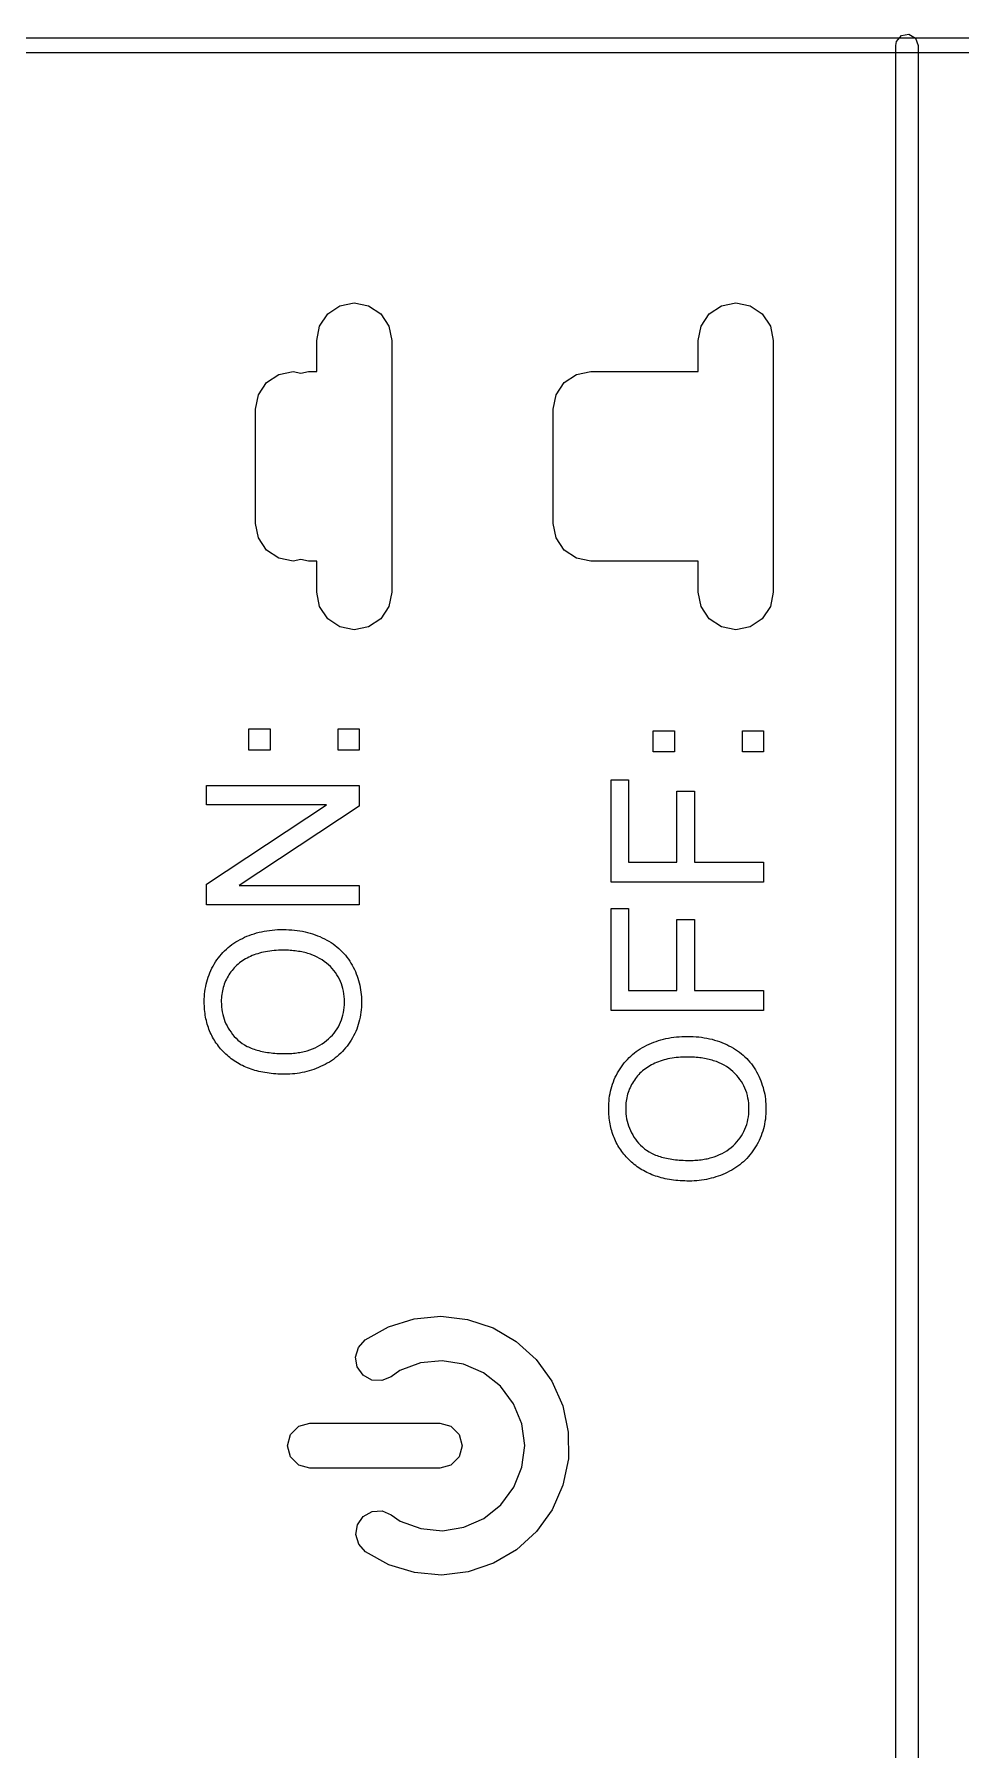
# Model space of a CAD drawing. Extents: x 107 to 207, y -142 to -86.
# Drawn here: x 170.24 to 176.41, y -97.46 to -86.04 of the extents above; entities that cross this region are included whole.
import ezdxf

# ---------------------------------------------------------------- set-up
doc = ezdxf.new("R2010")
doc.units = 0
doc.layers.add('BLACK', color=7, linetype='CONTINUOUS')

msp = doc.modelspace()

# ---------------------------------------------------------------- linework, layer by layer
at = {"layer": 'BLACK', "linetype": 'CONTINUOUS'}
for p, q in [((110.45, -86.06), (203.25, -86.06)), ((175.975, -86.11), (175.979523, -86.084348)), ((175.979523, -86.084348), (176.0125, -86.045048)), ((176.0125, -86.045048), (176.063024, -86.036139)), ((176.063024, -86.036139), (176.107453, -86.061791)), ((176.107453, -86.061791), (176.125, -86.11)), ((203.25, -86.16), (110.45, -86.16)), ((175.975, -142.11), (175.975, -86.11)), ((176.125, -86.11), (176.125, -142.11)), ((172.13903, -87.977929), (172.193223, -87.896823)), ((172.193223, -87.896823), (172.274329, -87.84263)), ((172.274329, -87.84263), (172.37, -87.8236)), ((172.37, -87.8236), (172.465671, -87.84263)), ((172.465671, -87.84263), (172.546777, -87.896823)), ((172.546777, -87.896823), (172.60097, -87.977929)), ((174.67903, -87.977929), (174.733223, -87.896823)), ((174.733223, -87.896823), (174.814329, -87.84263)), ((174.814329, -87.84263), (174.91, -87.8236)), ((174.91, -87.8236), (175.005671, -87.84263)), ((175.005671, -87.84263), (175.086777, -87.896823)), ((175.086777, -87.896823), (175.14097, -87.977929)), ((172.12, -88.0736), (172.13903, -87.977929)), ((172.60097, -87.977929), (172.62, -88.0736)), ((174.66, -88.0736), (174.67903, -87.977929)), ((175.14097, -87.977929), (175.16, -88.0736)), ((172.12, -88.2808), (172.12, -88.0736)), ((172.62, -88.0736), (172.62, -89.75)), ((174.66, -88.2808), (174.66, -88.0736)), ((175.16, -88.0736), (175.16, -89.75)), ((171.73263, -88.435129), (171.786823, -88.354023)), ((171.786823, -88.354023), (171.867929, -88.29983)), ((171.867929, -88.29983), (171.9636, -88.2808)), ((171.9636, -88.2808), (172.0144, -88.290904)), ((172.0144, -88.290904), (172.0652, -88.2808)), ((172.0652, -88.2808), (172.12, -88.2808)), ((173.71383, -88.435129), (173.768023, -88.354023)), ((173.768023, -88.354023), (173.849129, -88.29983)), ((173.849129, -88.29983), (173.9448, -88.2808)), ((173.9448, -88.2808), (174.66, -88.2808)), ((171.7136, -88.5308), (171.73263, -88.435129)), ((173.6948, -88.5308), (173.71383, -88.435129)), ((171.7136, -89.2928), (171.7136, -88.5308)), ((173.6948, -89.2928), (173.6948, -88.5308)), ((171.73263, -89.388471), (171.7136, -89.2928)), ((173.71383, -89.388471), (173.6948, -89.2928)), ((171.786823, -89.469577), (171.73263, -89.388471)), ((173.768023, -89.469577), (173.71383, -89.388471)), ((171.867929, -89.52377), (171.786823, -89.469577)), ((171.9636, -89.5428), (171.867929, -89.52377)), ((173.849129, -89.52377), (173.768023, -89.469577)), ((173.9448, -89.5428), (173.849129, -89.52377)), ((172.0144, -89.532695), (171.9636, -89.5428)), ((172.0652, -89.5428), (172.0144, -89.532695)), ((172.12, -89.5428), (172.0652, -89.5428)), ((172.12, -89.75), (172.12, -89.5428)), ((174.66, -89.5428), (173.9448, -89.5428)), ((174.66, -89.75), (174.66, -89.5428)), ((172.13903, -89.845671), (172.12, -89.75)), ((172.62, -89.75), (172.60097, -89.845671)), ((174.67903, -89.845671), (174.66, -89.75)), ((175.16, -89.75), (175.14097, -89.845671)), ((172.193223, -89.926777), (172.13903, -89.845671)), ((172.60097, -89.845671), (172.546777, -89.926777)), ((174.733223, -89.926777), (174.67903, -89.845671)), ((175.14097, -89.845671), (175.086777, -89.926777)), ((172.274329, -89.98097), (172.193223, -89.926777)), ((172.37, -90), (172.274329, -89.98097)), ((172.465671, -89.98097), (172.37, -90)), ((172.546777, -89.926777), (172.465671, -89.98097)), ((174.814329, -89.98097), (174.733223, -89.926777)), ((174.91, -90), (174.814329, -89.98097)), ((175.005671, -89.98097), (174.91, -90)), ((175.086777, -89.926777), (175.005671, -89.98097)), ((171.668517, -90.801059), (171.668517, -90.660131)), ((171.668517, -90.660131), (171.809201, -90.660131)), ((171.809201, -90.660131), (171.809201, -90.801059)), ((172.262516, -90.801059), (172.262516, -90.660131)), ((172.262516, -90.660131), (172.4032, -90.660131)), ((172.4032, -90.660131), (172.4032, -90.801059)), ((174.360917, -90.812747), (174.360917, -90.671819)), ((174.360917, -90.671819), (174.501601, -90.671819)), ((174.501601, -90.671819), (174.501601, -90.812747)), ((174.954916, -90.812747), (174.954916, -90.671819)), ((174.954916, -90.671819), (175.0956, -90.671819)), ((175.0956, -90.671819), (175.0956, -90.812747)), ((171.809201, -90.801059), (171.668517, -90.801059)), ((172.4032, -90.801059), (172.262516, -90.801059)), ((174.501601, -90.812747), (174.360917, -90.812747)), ((175.0956, -90.812747), (174.954916, -90.812747)), ((174.079549, -91.679077), (174.079549, -90.999837)), ((174.079549, -90.999837), (174.196786, -90.999837)), ((174.196786, -90.999837), (174.196786, -91.545964)), ((171.387149, -91.165469), (171.387149, -91.03773)), ((171.387149, -91.03773), (172.4032, -91.03773)), ((172.4032, -91.03773), (172.4032, -91.174262)), ((174.517232, -91.545964), (174.517232, -91.073354)), ((174.517232, -91.073354), (174.634469, -91.073354)), ((174.634469, -91.073354), (174.634469, -91.545964)), ((171.387149, -91.694499), (172.184846, -91.165469)), ((172.184846, -91.165469), (171.387149, -91.165469)), ((172.4032, -91.174262), (171.60477, -91.703292)), ((174.196786, -91.545964), (174.517232, -91.545964)), ((174.634469, -91.545964), (175.0956, -91.545964)), ((175.0956, -91.545964), (175.0956, -91.679077)), ((175.0956, -91.679077), (174.079549, -91.679077)), ((171.387149, -91.831031), (171.387149, -91.694499)), ((171.60477, -91.703292), (172.4032, -91.703292)), ((172.4032, -91.703292), (172.4032, -91.831031)), ((172.4032, -91.831031), (171.387149, -91.831031)), ((174.079549, -92.533927), (174.079549, -91.854687)), ((174.079549, -91.854687), (174.196786, -91.854687)), ((174.196786, -91.854687), (174.196786, -92.400814)), ((171.65571, -92.040473), (171.671299, -92.034265)), ((171.671299, -92.034265), (171.687141, -92.028516)), ((171.687141, -92.028516), (171.703234, -92.023228)), ((171.703234, -92.023228), (171.719579, -92.018399)), ((171.719579, -92.018399), (171.736176, -92.014031)), ((171.736176, -92.014031), (171.753025, -92.010122)), ((171.753025, -92.010122), (171.770126, -92.006673)), ((171.770126, -92.006673), (171.787479, -92.003684)), ((171.787479, -92.003684), (171.805083, -92.001154)), ((171.805083, -92.001154), (171.82294, -91.999085)), ((171.82294, -91.999085), (171.841048, -91.997476)), ((171.841048, -91.997476), (171.859408, -91.996326)), ((171.859408, -91.996326), (171.87802, -91.995636)), ((171.87802, -91.995636), (171.896884, -91.995406)), ((171.896884, -91.995406), (171.915992, -91.995649)), ((171.915992, -91.995649), (171.934849, -91.996376)), ((171.934849, -91.996376), (171.953453, -91.997587)), ((171.953453, -91.997587), (171.971806, -91.999284)), ((171.971806, -91.999284), (171.989906, -92.001465)), ((171.989906, -92.001465), (172.007755, -92.00413)), ((172.007755, -92.00413), (172.025352, -92.007281)), ((172.025352, -92.007281), (172.042697, -92.010916)), ((172.042697, -92.010916), (172.05979, -92.015035)), ((172.05979, -92.015035), (172.076632, -92.01964)), ((172.076632, -92.01964), (172.093221, -92.024729)), ((172.093221, -92.024729), (172.109559, -92.030302)), ((172.109559, -92.030302), (172.125644, -92.036361)), ((172.125644, -92.036361), (172.141478, -92.042904)), ((174.517232, -92.400814), (174.517232, -91.928204)), ((174.517232, -91.928204), (174.634469, -91.928204)), ((174.634469, -91.928204), (174.634469, -92.400814)), ((171.485443, -92.160151), (171.496085, -92.148436)), ((171.496085, -92.148436), (171.507142, -92.137139)), ((171.507142, -92.137139), (171.518613, -92.126259)), ((171.518613, -92.126259), (171.530498, -92.115798)), ((171.530498, -92.115798), (171.542797, -92.105754)), ((171.542797, -92.105754), (171.55551, -92.096129)), ((171.55551, -92.096129), (171.568637, -92.086921)), ((171.568637, -92.086921), (171.582178, -92.078131)), ((171.582178, -92.078131), (171.596133, -92.069759)), ((171.596133, -92.069759), (171.610503, -92.061805)), ((171.610503, -92.061805), (171.625286, -92.054269)), ((171.625286, -92.054269), (171.640372, -92.047141)), ((171.640372, -92.047141), (171.65571, -92.040473)), ((171.75312, -92.149134), (171.740196, -92.15254)), ((171.766291, -92.146053), (171.75312, -92.149134)), ((171.779709, -92.143295), (171.766291, -92.146053)), ((171.793372, -92.140862), (171.779709, -92.143295)), ((171.807281, -92.138754), (171.793372, -92.140862)), ((171.821437, -92.13697), (171.807281, -92.138754)), ((171.835839, -92.13551), (171.821437, -92.13697)), ((171.850487, -92.134375), (171.835839, -92.13551)), ((171.865381, -92.133564), (171.850487, -92.134375)), ((171.880521, -92.133077), (171.865381, -92.133564)), ((171.895907, -92.132915), (171.880521, -92.133077)), ((171.908078, -92.13301), (171.895907, -92.132915)), ((171.920074, -92.133295), (171.908078, -92.13301)), ((171.931895, -92.133769), (171.920074, -92.133295)), ((171.943542, -92.134434), (171.931895, -92.133769)), ((171.955014, -92.135288), (171.943542, -92.134434)), ((171.966312, -92.136332), (171.955014, -92.135288)), ((171.977435, -92.137567), (171.966312, -92.136332)), ((171.988384, -92.13899), (171.977435, -92.137567)), ((171.999157, -92.140604), (171.988384, -92.13899)), ((172.009757, -92.142408), (171.999157, -92.140604)), ((172.020181, -92.144401), (172.009757, -92.142408)), ((172.030431, -92.146585), (172.020181, -92.144401)), ((172.040507, -92.148958), (172.030431, -92.146585)), ((172.050408, -92.151521), (172.040507, -92.148958)), ((172.141478, -92.042904), (172.15706, -92.049932)), ((172.15706, -92.049932), (172.17239, -92.057444)), ((172.17239, -92.057444), (172.187334, -92.065369)), ((172.187334, -92.065369), (172.201817, -92.073697)), ((172.201817, -92.073697), (172.215841, -92.082428)), ((172.215841, -92.082428), (172.229405, -92.091562)), ((172.229405, -92.091562), (172.24251, -92.101098)), ((172.24251, -92.101098), (172.255154, -92.111036)), ((172.255154, -92.111036), (172.267338, -92.121377)), ((172.267338, -92.121377), (172.279063, -92.132121)), ((172.279063, -92.132121), (172.290328, -92.143268)), ((172.290328, -92.143268), (172.301133, -92.154817)), ((171.415697, -92.267913), (171.422755, -92.253392)), ((171.422755, -92.253392), (171.430336, -92.239085)), ((171.430336, -92.239085), (171.43844, -92.224994)), ((171.43844, -92.224994), (171.447013, -92.21119)), ((171.447013, -92.21119), (171.455999, -92.197803)), ((171.455999, -92.197803), (171.4654, -92.184835)), ((171.4654, -92.184835), (171.475214, -92.172284)), ((171.475214, -92.172284), (171.485443, -92.160151)), ((171.563905, -92.258425), (171.556412, -92.267384)), ((171.571723, -92.249768), (171.563905, -92.258425)), ((171.579868, -92.241412), (171.571723, -92.249768)), ((171.58834, -92.233358), (171.579868, -92.241412)), ((171.597137, -92.225605), (171.58834, -92.233358)), ((171.606261, -92.218154), (171.597137, -92.225605)), ((171.615711, -92.211004), (171.606261, -92.218154)), ((171.625487, -92.204156), (171.615711, -92.211004)), ((171.63559, -92.197609), (171.625487, -92.204156)), ((171.646019, -92.191363), (171.63559, -92.197609)), ((171.656774, -92.18542), (171.646019, -92.191363)), ((171.667856, -92.179777), (171.656774, -92.18542)), ((171.679264, -92.174436), (171.667856, -92.179777)), ((171.690958, -92.169408), (171.679264, -92.174436)), ((171.702898, -92.164705), (171.690958, -92.169408)), ((171.715084, -92.160325), (171.702898, -92.164705)), ((171.727517, -92.156271), (171.715084, -92.160325)), ((171.740196, -92.15254), (171.727517, -92.156271)), ((172.060134, -92.154274), (172.050408, -92.151521)), ((172.069686, -92.157217), (172.060134, -92.154274)), ((172.079063, -92.16035), (172.069686, -92.157217)), ((172.088266, -92.163672), (172.079063, -92.16035)), ((172.106147, -92.170887), (172.088266, -92.163672)), ((172.12333, -92.178861), (172.106147, -92.170887)), ((172.139814, -92.187595), (172.12333, -92.178861)), ((172.1556, -92.197088), (172.139814, -92.187595)), ((172.170688, -92.20734), (172.1556, -92.197088)), ((172.185077, -92.218352), (172.170688, -92.20734)), ((172.198768, -92.230124), (172.185077, -92.218352)), ((172.211693, -92.242483), (172.198768, -92.230124)), ((172.223784, -92.255258), (172.211693, -92.242483)), ((172.235041, -92.268449), (172.223784, -92.255258)), ((172.301133, -92.154817), (172.311478, -92.166768)), ((172.311478, -92.166768), (172.321363, -92.179123)), ((172.321363, -92.179123), (172.330788, -92.19188)), ((172.330788, -92.19188), (172.339754, -92.205039)), ((172.339754, -92.205039), (172.348259, -92.218601)), ((172.348259, -92.218601), (172.356305, -92.232566)), ((172.356305, -92.232566), (172.363876, -92.246802)), ((172.363876, -92.246802), (172.370959, -92.261177)), ((172.370959, -92.261177), (172.377554, -92.275691)), ((171.378053, -92.391851), (171.380929, -92.375605)), ((171.380929, -92.375605), (171.384327, -92.359573)), ((171.384327, -92.359573), (171.388248, -92.343758)), ((171.388248, -92.343758), (171.392692, -92.328158)), ((171.392692, -92.328158), (171.397659, -92.312773)), ((171.397659, -92.312773), (171.403149, -92.297604)), ((171.403149, -92.297604), (171.409162, -92.282651)), ((171.409162, -92.282651), (171.415697, -92.267913)), ((171.500998, -92.36986), (171.497608, -92.381005)), ((171.504787, -92.358866), (171.500998, -92.36986)), ((171.508974, -92.348023), (171.504787, -92.358866)), ((171.51356, -92.337331), (171.508974, -92.348023)), ((171.518545, -92.326789), (171.51356, -92.337331)), ((171.523929, -92.316399), (171.518545, -92.326789)), ((171.529712, -92.306158), (171.523929, -92.316399)), ((171.535893, -92.296069), (171.529712, -92.306158)), ((171.542407, -92.286206), (171.535893, -92.296069)), ((171.549246, -92.276644), (171.542407, -92.286206)), ((171.556412, -92.267384), (171.549246, -92.276644)), ((172.245464, -92.282056), (172.235041, -92.268449)), ((172.255054, -92.296079), (172.245464, -92.282056)), ((172.263809, -92.310518), (172.255054, -92.296079)), ((172.271731, -92.325373), (172.263809, -92.310518)), ((172.278819, -92.340643), (172.271731, -92.325373)), ((172.285073, -92.35633), (172.278819, -92.340643)), ((172.290493, -92.372433), (172.285073, -92.35633)), ((172.295079, -92.388952), (172.290493, -92.372433)), ((172.377554, -92.275691), (172.38366, -92.290345)), ((172.38366, -92.290345), (172.389278, -92.305138)), ((172.389278, -92.305138), (172.394407, -92.32007)), ((172.394407, -92.32007), (172.399047, -92.335141)), ((172.399047, -92.335141), (172.4032, -92.350352)), ((172.4032, -92.350352), (172.406863, -92.365702)), ((172.406863, -92.365702), (172.410038, -92.381192)), ((171.371518, -92.47632), (171.371529, -92.475588)), ((171.371657, -92.489555), (171.371518, -92.47632)), ((171.371529, -92.475588), (171.371779, -92.458995)), ((171.372075, -92.502638), (171.371657, -92.489555)), ((171.371779, -92.458995), (171.372563, -92.441886)), ((171.372563, -92.441886), (171.37387, -92.424992)), ((171.37387, -92.424992), (171.3757, -92.408314)), ((171.3757, -92.408314), (171.378053, -92.391851)), ((171.485046, -92.463237), (171.484846, -92.475588)), ((171.484846, -92.475588), (171.48523, -92.493141)), ((171.485644, -92.451037), (171.485046, -92.463237)), ((171.48523, -92.493141), (171.486381, -92.510385)), ((171.486641, -92.438988), (171.485644, -92.451037)), ((171.488037, -92.42709), (171.486641, -92.438988)), ((171.489831, -92.415343), (171.488037, -92.42709)), ((171.492025, -92.403746), (171.489831, -92.415343)), ((171.494617, -92.3923), (171.492025, -92.403746)), ((171.497608, -92.381005), (171.494617, -92.3923)), ((172.298831, -92.405887), (172.295079, -92.388952)), ((172.30175, -92.423238), (172.298831, -92.405887)), ((172.303835, -92.441004), (172.30175, -92.423238)), ((172.305085, -92.459187), (172.303835, -92.441004)), ((172.305502, -92.477786), (172.305085, -92.459187)), ((172.305089, -92.496032), (172.305502, -92.477786)), ((172.410038, -92.381192), (172.412725, -92.39682)), ((172.412725, -92.39682), (172.414923, -92.412588)), ((172.414923, -92.412588), (172.416633, -92.428496)), ((172.416633, -92.428496), (172.417854, -92.444542)), ((172.417854, -92.444542), (172.418587, -92.460728)), ((172.418831, -92.477053), (172.418562, -92.494704)), ((172.418587, -92.460728), (172.418831, -92.477053)), ((174.196786, -92.400814), (174.517232, -92.400814)), ((174.634469, -92.400814), (175.0956, -92.400814)), ((175.0956, -92.400814), (175.0956, -92.533927)), ((171.372771, -92.515567), (171.372075, -92.502638)), ((171.373746, -92.528344), (171.372771, -92.515567)), ((171.375, -92.540968), (171.373746, -92.528344)), ((171.376532, -92.55344), (171.375, -92.540968)), ((171.378343, -92.565759), (171.376532, -92.55344)), ((171.380433, -92.577925), (171.378343, -92.565759)), ((171.382801, -92.589939), (171.380433, -92.577925)), ((171.385447, -92.6018), (171.382801, -92.589939)), ((171.388372, -92.613509), (171.385447, -92.6018)), ((171.486381, -92.510385), (171.488298, -92.527319)), ((171.488298, -92.527319), (171.490983, -92.543945)), ((171.490983, -92.543945), (171.494435, -92.560262)), ((171.494435, -92.560262), (171.498654, -92.576269)), ((171.498654, -92.576269), (171.50364, -92.591967)), ((171.50364, -92.591967), (171.509393, -92.607357)), ((171.509393, -92.607357), (171.515913, -92.622437)), ((172.279063, -92.612913), (172.28526, -92.597378)), ((172.28526, -92.597378), (172.29063, -92.581455)), ((172.29063, -92.581455), (172.295175, -92.565146)), ((172.295175, -92.565146), (172.298893, -92.548448)), ((172.298893, -92.548448), (172.301784, -92.531364)), ((172.301784, -92.531364), (172.30385, -92.513892)), ((172.30385, -92.513892), (172.305089, -92.496032)), ((172.405648, -92.595684), (172.401612, -92.611692)), ((172.409145, -92.57944), (172.405648, -92.595684)), ((172.412105, -92.562963), (172.409145, -92.57944)), ((172.414526, -92.54625), (172.412105, -92.562963)), ((172.41641, -92.529303), (172.414526, -92.54625)), ((172.417755, -92.512121), (172.41641, -92.529303)), ((172.418562, -92.494704), (172.417755, -92.512121)), ((175.0956, -92.533927), (174.079549, -92.533927)), ((171.391576, -92.625064), (171.388372, -92.613509)), ((171.395059, -92.636467), (171.391576, -92.625064)), ((171.398819, -92.647718), (171.395059, -92.636467)), ((171.402859, -92.658816), (171.398819, -92.647718)), ((171.407177, -92.669761), (171.402859, -92.658816)), ((171.411774, -92.680553), (171.407177, -92.669761)), ((171.416649, -92.691193), (171.411774, -92.680553)), ((171.421803, -92.70168), (171.416649, -92.691193)), ((171.427236, -92.712015), (171.421803, -92.70168)), ((171.432947, -92.722197), (171.427236, -92.712015)), ((171.515913, -92.622437), (171.5232, -92.637208)), ((171.5232, -92.637208), (171.531254, -92.65167)), ((171.531254, -92.65167), (171.540076, -92.665822)), ((171.540076, -92.665822), (171.549664, -92.679666)), ((171.549664, -92.679666), (171.56002, -92.6932)), ((171.56002, -92.6932), (171.571142, -92.706426)), ((171.571142, -92.706426), (171.583032, -92.719342)), ((171.583032, -92.719342), (171.595788, -92.731675)), ((172.199745, -92.72325), (172.212552, -92.710814)), ((172.212552, -92.710814), (172.224532, -92.69799)), ((172.224532, -92.69799), (172.235686, -92.684779)), ((172.235686, -92.684779), (172.246014, -92.67118)), ((172.246014, -92.67118), (172.255516, -92.657195)), ((172.255516, -92.657195), (172.264191, -92.642821)), ((172.264191, -92.642821), (172.27204, -92.628061)), ((172.27204, -92.628061), (172.279063, -92.612913)), ((172.358295, -92.717179), (172.349955, -92.73131)), ((172.366097, -92.702814), (172.358295, -92.717179)), ((172.373362, -92.688213), (172.366097, -92.702814)), ((172.380088, -92.673379), (172.373362, -92.688213)), ((172.386276, -92.658309), (172.380088, -92.673379)), ((172.391926, -92.643005), (172.386276, -92.658309)), ((172.397038, -92.627466), (172.391926, -92.643005)), ((172.401612, -92.611692), (172.397038, -92.627466)), ((174.428576, -92.725231), (174.445425, -92.721322)), ((174.445425, -92.721322), (174.462526, -92.717873)), ((174.462526, -92.717873), (174.479879, -92.714884)), ((174.479879, -92.714884), (174.497483, -92.712354)), ((174.497483, -92.712354), (174.51534, -92.710285)), ((174.51534, -92.710285), (174.533448, -92.708676)), ((174.533448, -92.708676), (174.551808, -92.707526)), ((174.551808, -92.707526), (174.57042, -92.706836)), ((174.57042, -92.706836), (174.589284, -92.706606)), ((174.589284, -92.706606), (174.608392, -92.706849)), ((174.608392, -92.706849), (174.627249, -92.707576)), ((174.627249, -92.707576), (174.645853, -92.708787)), ((174.645853, -92.708787), (174.664206, -92.710484)), ((174.664206, -92.710484), (174.682306, -92.712665)), ((174.682306, -92.712665), (174.700155, -92.71533)), ((174.700155, -92.71533), (174.717752, -92.718481)), ((174.717752, -92.718481), (174.735097, -92.722116)), ((171.438936, -92.732226), (171.432947, -92.722197)), ((171.445205, -92.742102), (171.438936, -92.732226)), ((171.451751, -92.751826), (171.445205, -92.742102)), ((171.458577, -92.761398), (171.451751, -92.751826)), ((171.465681, -92.770816), (171.458577, -92.761398)), ((171.473064, -92.780082), (171.465681, -92.770816)), ((171.480725, -92.789195), (171.473064, -92.780082)), ((171.488665, -92.798156), (171.480725, -92.789195)), ((171.496883, -92.806964), (171.488665, -92.798156)), ((171.50538, -92.815619), (171.496883, -92.806964)), ((171.514156, -92.824122), (171.50538, -92.815619)), ((171.523162, -92.832402), (171.514156, -92.824122)), ((171.532383, -92.840419), (171.523162, -92.832402)), ((171.595788, -92.731675), (171.609571, -92.743213)), ((171.609571, -92.743213), (171.62438, -92.753955)), ((171.62438, -92.753955), (171.640215, -92.763901)), ((171.640215, -92.763901), (171.657078, -92.773052)), ((171.657078, -92.773052), (171.665894, -92.777328)), ((171.665894, -92.777328), (171.674967, -92.781406)), ((171.674967, -92.781406), (171.684296, -92.785285)), ((171.684296, -92.785285), (171.693882, -92.788966)), ((171.693882, -92.788966), (171.703725, -92.792447)), ((171.703725, -92.792447), (171.713824, -92.795729)), ((171.713824, -92.795729), (171.72418, -92.798812)), ((171.72418, -92.798812), (171.734793, -92.801697)), ((171.734793, -92.801697), (171.745662, -92.804382)), ((171.745662, -92.804382), (171.756788, -92.806869)), ((171.756788, -92.806869), (171.76817, -92.809156)), ((171.76817, -92.809156), (171.77981, -92.811245)), ((171.77981, -92.811245), (171.791706, -92.813135)), ((171.791706, -92.813135), (171.803858, -92.814826)), ((171.803858, -92.814826), (171.816267, -92.816318)), ((171.816267, -92.816318), (171.828933, -92.817611)), ((171.828933, -92.817611), (171.841855, -92.818705)), ((171.841855, -92.818705), (171.855035, -92.8196)), ((171.855035, -92.8196), (171.86847, -92.820296)), ((171.86847, -92.820296), (171.882163, -92.820793)), ((171.882163, -92.820793), (171.896112, -92.821092)), ((171.896112, -92.821092), (171.910317, -92.821191)), ((171.910317, -92.821191), (171.921721, -92.821096)), ((171.921721, -92.821096), (171.932972, -92.820809)), ((171.932972, -92.820809), (171.944071, -92.82033)), ((171.944071, -92.82033), (171.955018, -92.819661)), ((171.955018, -92.819661), (171.965812, -92.8188)), ((171.965812, -92.8188), (171.976455, -92.817748)), ((171.976455, -92.817748), (171.986945, -92.816505)), ((171.986945, -92.816505), (171.997283, -92.81507)), ((171.997283, -92.81507), (172.007469, -92.813444)), ((172.007469, -92.813444), (172.017503, -92.811627)), ((172.017503, -92.811627), (172.027384, -92.809618)), ((172.027384, -92.809618), (172.037114, -92.807418)), ((172.037114, -92.807418), (172.046691, -92.805027)), ((172.046691, -92.805027), (172.056116, -92.802445)), ((172.056116, -92.802445), (172.07451, -92.796706)), ((172.07451, -92.796706), (172.092295, -92.790202)), ((172.092295, -92.790202), (172.109471, -92.782933)), ((172.109471, -92.782933), (172.126038, -92.774899)), ((172.126038, -92.774899), (172.141997, -92.766099)), ((172.141997, -92.766099), (172.157347, -92.756535)), ((172.157347, -92.756535), (172.172089, -92.746205)), ((172.172089, -92.746205), (172.186221, -92.73511)), ((172.186221, -92.73511), (172.199745, -92.72325)), ((172.268255, -92.829679), (172.256274, -92.840077)), ((172.279844, -92.818859), (172.268255, -92.829679)), ((172.291039, -92.807617), (172.279844, -92.818859)), ((172.301841, -92.795953), (172.291039, -92.807617)), ((172.31225, -92.783868), (172.301841, -92.795953)), ((172.322265, -92.771361), (172.31225, -92.783868)), ((172.331888, -92.758432), (172.322265, -92.771361)), ((172.341118, -92.745082), (172.331888, -92.758432)), ((172.349955, -92.73131), (172.341118, -92.745082)), ((174.211013, -92.837459), (174.222898, -92.826998)), ((174.222898, -92.826998), (174.235197, -92.816954)), ((174.235197, -92.816954), (174.24791, -92.807329)), ((174.24791, -92.807329), (174.261037, -92.798121)), ((174.261037, -92.798121), (174.274578, -92.789331)), ((174.274578, -92.789331), (174.288533, -92.780959)), ((174.288533, -92.780959), (174.302903, -92.773005)), ((174.302903, -92.773005), (174.317686, -92.765469)), ((174.317686, -92.765469), (174.332772, -92.758341)), ((174.332772, -92.758341), (174.34811, -92.751673)), ((174.34811, -92.751673), (174.363699, -92.745465)), ((174.363699, -92.745465), (174.379541, -92.739716)), ((174.379541, -92.739716), (174.395634, -92.734428)), ((174.395634, -92.734428), (174.411979, -92.729599)), ((174.411979, -92.729599), (174.428576, -92.725231)), ((174.735097, -92.722116), (174.75219, -92.726235)), ((174.75219, -92.726235), (174.769032, -92.73084)), ((174.769032, -92.73084), (174.785621, -92.735929)), ((174.785621, -92.735929), (174.801959, -92.741502)), ((174.801959, -92.741502), (174.818044, -92.747561)), ((174.818044, -92.747561), (174.833878, -92.754104)), ((174.833878, -92.754104), (174.84946, -92.761132)), ((174.84946, -92.761132), (174.86479, -92.768644)), ((174.86479, -92.768644), (174.879734, -92.776569)), ((174.879734, -92.776569), (174.894217, -92.784897)), ((174.894217, -92.784897), (174.908241, -92.793628)), ((174.908241, -92.793628), (174.921805, -92.802762)), ((174.921805, -92.802762), (174.93491, -92.812298)), ((174.93491, -92.812298), (174.947554, -92.822236)), ((174.947554, -92.822236), (174.959738, -92.832577)), ((174.959738, -92.832577), (174.971463, -92.843321)), ((171.541818, -92.848173), (171.532383, -92.840419)), ((171.551467, -92.855664), (171.541818, -92.848173)), ((171.561331, -92.862892), (171.551467, -92.855664)), ((171.571409, -92.869858), (171.561331, -92.862892)), ((171.5817, -92.87656), (171.571409, -92.869858)), ((171.592206, -92.883), (171.5817, -92.87656)), ((171.602927, -92.889177), (171.592206, -92.883)), ((171.613861, -92.895091), (171.602927, -92.889177)), ((171.62501, -92.900742), (171.613861, -92.895091)), ((171.636372, -92.906131), (171.62501, -92.900742)), ((171.647949, -92.911256), (171.636372, -92.906131)), ((171.65974, -92.916119), (171.647949, -92.911256)), ((171.671746, -92.920719), (171.65974, -92.916119)), ((171.683965, -92.925056), (171.671746, -92.920719)), ((171.696399, -92.92913), (171.683965, -92.925056)), ((171.709047, -92.932941), (171.696399, -92.92913)), ((171.721909, -92.936489), (171.709047, -92.932941)), ((171.734985, -92.939775), (171.721909, -92.936489)), ((171.748276, -92.942798), (171.734985, -92.939775)), ((171.761781, -92.945558), (171.748276, -92.942798)), ((171.775499, -92.948055), (171.761781, -92.945558)), ((171.789432, -92.950289), (171.775499, -92.948055)), ((171.80358, -92.95226), (171.789432, -92.950289)), ((172.02263, -92.947667), (172.006667, -92.950594)), ((172.038484, -92.94429), (172.02263, -92.947667)), ((172.054229, -92.940462), (172.038484, -92.94429)), ((172.069865, -92.936184), (172.054229, -92.940462)), ((172.085393, -92.931455), (172.069865, -92.936184)), ((172.100812, -92.926277), (172.085393, -92.931455)), ((172.116122, -92.920648), (172.100812, -92.926277)), ((172.131323, -92.914568), (172.116122, -92.920648)), ((172.146415, -92.908039), (172.131323, -92.914568)), ((172.161399, -92.901059), (172.146415, -92.908039)), ((172.176132, -92.893612), (172.161399, -92.901059)), ((172.190472, -92.885744), (172.176132, -92.893612)), ((172.204418, -92.877454), (172.190472, -92.885744)), ((172.217972, -92.868742), (172.204418, -92.877454)), ((172.231132, -92.859609), (172.217972, -92.868742)), ((172.2439, -92.850054), (172.231132, -92.859609)), ((172.256274, -92.840077), (172.2439, -92.850054)), ((174.115155, -92.964592), (174.122736, -92.950285)), ((174.122736, -92.950285), (174.13084, -92.936194)), ((174.13084, -92.936194), (174.139413, -92.92239)), ((174.139413, -92.92239), (174.148399, -92.909003)), ((174.148399, -92.909003), (174.1578, -92.896035)), ((174.1578, -92.896035), (174.167614, -92.883484)), ((174.167614, -92.883484), (174.177843, -92.871351)), ((174.177843, -92.871351), (174.188485, -92.859636)), ((174.188485, -92.859636), (174.199542, -92.848339)), ((174.199542, -92.848339), (174.211013, -92.837459)), ((174.28074, -92.944558), (174.272268, -92.952612)), ((174.289537, -92.936805), (174.28074, -92.944558)), ((174.298661, -92.929354), (174.289537, -92.936805)), ((174.308111, -92.922204), (174.298661, -92.929354)), ((174.317887, -92.915356), (174.308111, -92.922204)), ((174.32799, -92.908809), (174.317887, -92.915356)), ((174.338419, -92.902563), (174.32799, -92.908809)), ((174.349174, -92.89662), (174.338419, -92.902563)), ((174.360256, -92.890977), (174.349174, -92.89662)), ((174.371664, -92.885636), (174.360256, -92.890977)), ((174.383358, -92.880608), (174.371664, -92.885636)), ((174.395298, -92.875905), (174.383358, -92.880608)), ((174.407484, -92.871525), (174.395298, -92.875905)), ((174.419917, -92.867471), (174.407484, -92.871525)), ((174.432596, -92.86374), (174.419917, -92.867471)), ((174.44552, -92.860334), (174.432596, -92.86374)), ((174.458691, -92.857253), (174.44552, -92.860334)), ((174.472109, -92.854495), (174.458691, -92.857253)), ((174.485772, -92.852062), (174.472109, -92.854495)), ((174.499681, -92.849954), (174.485772, -92.852062)), ((174.513837, -92.84817), (174.499681, -92.849954)), ((174.528239, -92.84671), (174.513837, -92.84817)), ((174.542887, -92.845575), (174.528239, -92.84671)), ((174.557781, -92.844764), (174.542887, -92.845575)), ((174.572921, -92.844277), (174.557781, -92.844764)), ((174.588307, -92.844115), (174.572921, -92.844277)), ((174.600478, -92.84421), (174.588307, -92.844115)), ((174.612474, -92.844495), (174.600478, -92.84421)), ((174.624295, -92.844969), (174.612474, -92.844495)), ((174.635942, -92.845634), (174.624295, -92.844969)), ((174.647414, -92.846488), (174.635942, -92.845634)), ((174.658712, -92.847532), (174.647414, -92.846488)), ((174.669835, -92.848767), (174.658712, -92.847532)), ((174.680784, -92.85019), (174.669835, -92.848767)), ((174.691557, -92.851804), (174.680784, -92.85019)), ((174.702157, -92.853608), (174.691557, -92.851804)), ((174.712581, -92.855601), (174.702157, -92.853608)), ((174.722831, -92.857785), (174.712581, -92.855601)), ((174.732907, -92.860158), (174.722831, -92.857785)), ((174.742808, -92.862721), (174.732907, -92.860158)), ((174.752534, -92.865474), (174.742808, -92.862721)), ((174.762086, -92.868417), (174.752534, -92.865474)), ((174.771463, -92.87155), (174.762086, -92.868417)), ((174.780666, -92.874872), (174.771463, -92.87155)), ((174.798547, -92.882087), (174.780666, -92.874872)), ((174.81573, -92.890061), (174.798547, -92.882087)), ((174.832214, -92.898795), (174.81573, -92.890061)), ((174.848, -92.908288), (174.832214, -92.898795)), ((174.863088, -92.91854), (174.848, -92.908288)), ((174.877477, -92.929552), (174.863088, -92.91854)), ((174.891168, -92.941324), (174.877477, -92.929552)), ((174.904093, -92.953683), (174.891168, -92.941324)), ((174.971463, -92.843321), (174.982728, -92.854468)), ((174.982728, -92.854468), (174.993533, -92.866017)), ((174.993533, -92.866017), (175.003878, -92.877968)), ((175.003878, -92.877968), (175.013763, -92.890323)), ((175.013763, -92.890323), (175.023188, -92.90308)), ((175.023188, -92.90308), (175.032154, -92.916239)), ((175.032154, -92.916239), (175.040659, -92.929801)), ((175.040659, -92.929801), (175.048705, -92.943766)), ((175.048705, -92.943766), (175.056276, -92.958002)), ((171.817941, -92.953969), (171.80358, -92.95226)), ((171.832517, -92.955414), (171.817941, -92.953969)), ((171.847307, -92.956597), (171.832517, -92.955414)), ((171.862311, -92.957517), (171.847307, -92.956597)), ((171.877529, -92.958174), (171.862311, -92.957517)), ((171.892961, -92.958569), (171.877529, -92.958174)), ((171.908608, -92.9587), (171.892961, -92.958569)), ((171.925223, -92.958475), (171.908608, -92.9587)), ((171.941729, -92.957799), (171.925223, -92.958475)), ((171.958127, -92.956674), (171.941729, -92.957799)), ((171.974416, -92.955097), (171.958127, -92.956674)), ((171.990596, -92.953071), (171.974416, -92.955097)), ((172.006667, -92.950594), (171.990596, -92.953071)), ((174.076727, -93.070773), (174.080648, -93.054958)), ((174.080648, -93.054958), (174.085092, -93.039358)), ((174.085092, -93.039358), (174.090059, -93.023973)), ((174.090059, -93.023973), (174.095549, -93.008804)), ((174.095549, -93.008804), (174.101562, -92.993851)), ((174.101562, -92.993851), (174.108097, -92.979113)), ((174.108097, -92.979113), (174.115155, -92.964592)), ((174.201374, -93.059223), (174.197187, -93.070066)), ((174.20596, -93.048531), (174.201374, -93.059223)), ((174.210945, -93.037989), (174.20596, -93.048531)), ((174.216329, -93.027599), (174.210945, -93.037989)), ((174.222112, -93.017358), (174.216329, -93.027599)), ((174.228293, -93.007269), (174.222112, -93.017358)), ((174.234807, -92.997406), (174.228293, -93.007269)), ((174.241646, -92.987844), (174.234807, -92.997406)), ((174.248812, -92.978584), (174.241646, -92.987844)), ((174.256305, -92.969625), (174.248812, -92.978584)), ((174.264123, -92.960968), (174.256305, -92.969625)), ((174.272268, -92.952612), (174.264123, -92.960968)), ((174.916184, -92.966458), (174.904093, -92.953683)), ((174.927441, -92.979649), (174.916184, -92.966458)), ((174.937864, -92.993256), (174.927441, -92.979649)), ((174.947454, -93.007279), (174.937864, -92.993256)), ((174.956209, -93.021718), (174.947454, -93.007279)), ((174.964131, -93.036573), (174.956209, -93.021718)), ((174.971219, -93.051843), (174.964131, -93.036573)), ((174.977473, -93.06753), (174.971219, -93.051843)), ((175.056276, -92.958002), (175.063359, -92.972377)), ((175.063359, -92.972377), (175.069954, -92.986891)), ((175.069954, -92.986891), (175.07606, -93.001545)), ((175.07606, -93.001545), (175.081678, -93.016338)), ((175.081678, -93.016338), (175.086807, -93.03127)), ((175.086807, -93.03127), (175.091447, -93.046341)), ((175.091447, -93.046341), (175.0956, -93.061552)), ((175.0956, -93.061552), (175.099263, -93.076902)), ((174.063929, -93.186788), (174.064179, -93.170195)), ((174.064179, -93.170195), (174.064963, -93.153086)), ((174.064963, -93.153086), (174.06627, -93.136192)), ((174.06627, -93.136192), (174.0681, -93.119514)), ((174.0681, -93.119514), (174.070453, -93.103051)), ((174.070453, -93.103051), (174.073329, -93.086805)), ((174.073329, -93.086805), (174.076727, -93.070773)), ((174.177446, -93.174437), (174.177246, -93.186788)), ((174.178044, -93.162237), (174.177446, -93.174437)), ((174.179041, -93.150188), (174.178044, -93.162237)), ((174.180437, -93.13829), (174.179041, -93.150188)), ((174.182231, -93.126543), (174.180437, -93.13829)), ((174.184425, -93.114946), (174.182231, -93.126543)), ((174.187017, -93.1035), (174.184425, -93.114946)), ((174.190008, -93.092205), (174.187017, -93.1035)), ((174.193398, -93.08106), (174.190008, -93.092205)), ((174.197187, -93.070066), (174.193398, -93.08106)), ((174.982893, -93.083633), (174.977473, -93.06753)), ((174.987479, -93.100152), (174.982893, -93.083633)), ((174.991231, -93.117087), (174.987479, -93.100152)), ((174.99415, -93.134438), (174.991231, -93.117087)), ((174.996235, -93.152204), (174.99415, -93.134438)), ((174.997485, -93.170387), (174.996235, -93.152204)), ((174.997902, -93.188986), (174.997485, -93.170387)), ((175.099263, -93.076902), (175.102438, -93.092392)), ((175.102438, -93.092392), (175.105125, -93.10802)), ((175.105125, -93.10802), (175.107323, -93.123788)), ((175.107323, -93.123788), (175.109033, -93.139696)), ((175.109033, -93.139696), (175.110254, -93.155742)), ((175.110254, -93.155742), (175.110987, -93.171928)), ((175.110987, -93.171928), (175.111231, -93.188253)), ((174.063918, -93.18752), (174.063929, -93.186788)), ((174.064057, -93.200755), (174.063918, -93.18752)), ((174.064475, -93.213838), (174.064057, -93.200755)), ((174.065171, -93.226767), (174.064475, -93.213838)), ((174.066146, -93.239544), (174.065171, -93.226767)), ((174.0674, -93.252168), (174.066146, -93.239544)), ((174.068932, -93.26464), (174.0674, -93.252168)), ((174.070743, -93.276959), (174.068932, -93.26464)), ((174.072833, -93.289125), (174.070743, -93.276959)), ((174.075201, -93.301139), (174.072833, -93.289125)), ((174.177246, -93.186788), (174.17763, -93.204341)), ((174.17763, -93.204341), (174.178781, -93.221585)), ((174.178781, -93.221585), (174.180698, -93.238519)), ((174.180698, -93.238519), (174.183383, -93.255145)), ((174.183383, -93.255145), (174.186835, -93.271462)), ((174.186835, -93.271462), (174.191054, -93.287469)), ((174.191054, -93.287469), (174.19604, -93.303167)), ((174.97766, -93.308578), (174.98303, -93.292655)), ((174.98303, -93.292655), (174.987575, -93.276346)), ((174.987575, -93.276346), (174.991293, -93.259648)), ((174.991293, -93.259648), (174.994184, -93.242564)), ((174.994184, -93.242564), (174.99625, -93.225092)), ((174.99625, -93.225092), (174.997489, -93.207232)), ((174.997489, -93.207232), (174.997902, -93.188986)), ((175.101545, -93.29064), (175.098048, -93.306884)), ((175.104505, -93.274163), (175.101545, -93.29064)), ((175.106926, -93.25745), (175.104505, -93.274163)), ((175.10881, -93.240503), (175.106926, -93.25745)), ((175.110155, -93.223321), (175.10881, -93.240503)), ((175.110962, -93.205904), (175.110155, -93.223321)), ((175.111231, -93.188253), (175.110962, -93.205904)), ((174.077847, -93.313), (174.075201, -93.301139)), ((174.080772, -93.324709), (174.077847, -93.313)), ((174.083976, -93.336264), (174.080772, -93.324709)), ((174.087459, -93.347667), (174.083976, -93.336264)), ((174.091219, -93.358918), (174.087459, -93.347667)), ((174.095259, -93.370016), (174.091219, -93.358918)), ((174.099577, -93.380961), (174.095259, -93.370016)), ((174.104174, -93.391753), (174.099577, -93.380961)), ((174.109049, -93.402393), (174.104174, -93.391753)), ((174.114203, -93.41288), (174.109049, -93.402393)), ((174.19604, -93.303167), (174.201793, -93.318557)), ((174.201793, -93.318557), (174.208313, -93.333637)), ((174.208313, -93.333637), (174.2156, -93.348408)), ((174.2156, -93.348408), (174.223654, -93.36287)), ((174.223654, -93.36287), (174.232476, -93.377022)), ((174.232476, -93.377022), (174.242064, -93.390866)), ((174.242064, -93.390866), (174.25242, -93.4044)), ((174.25242, -93.4044), (174.263542, -93.417626)), ((174.916932, -93.40919), (174.928086, -93.395979)), ((174.928086, -93.395979), (174.938414, -93.38238)), ((174.938414, -93.38238), (174.947916, -93.368395)), ((174.947916, -93.368395), (174.956591, -93.354021)), ((174.956591, -93.354021), (174.96444, -93.339261)), ((174.96444, -93.339261), (174.971463, -93.324113)), ((174.971463, -93.324113), (174.97766, -93.308578)), ((175.065762, -93.399413), (175.058497, -93.414014)), ((175.072488, -93.384579), (175.065762, -93.399413)), ((175.078676, -93.369509), (175.072488, -93.384579)), ((175.084326, -93.354205), (175.078676, -93.369509)), ((175.089438, -93.338666), (175.084326, -93.354205)), ((175.094012, -93.322892), (175.089438, -93.338666)), ((175.098048, -93.306884), (175.094012, -93.322892)), ((174.119636, -93.423215), (174.114203, -93.41288)), ((174.125347, -93.433397), (174.119636, -93.423215)), ((174.131336, -93.443426), (174.125347, -93.433397)), ((174.137605, -93.453302), (174.131336, -93.443426)), ((174.144151, -93.463026), (174.137605, -93.453302)), ((174.150977, -93.472598), (174.144151, -93.463026)), ((174.158081, -93.482016), (174.150977, -93.472598)), ((174.165464, -93.491282), (174.158081, -93.482016)), ((174.173125, -93.500395), (174.165464, -93.491282)), ((174.181065, -93.509356), (174.173125, -93.500395)), ((174.189283, -93.518164), (174.181065, -93.509356)), ((174.19778, -93.526819), (174.189283, -93.518164)), ((174.263542, -93.417626), (174.275432, -93.430542)), ((174.275432, -93.430542), (174.288188, -93.442875)), ((174.288188, -93.442875), (174.301971, -93.454413)), ((174.301971, -93.454413), (174.31678, -93.465155)), ((174.31678, -93.465155), (174.332615, -93.475101)), ((174.332615, -93.475101), (174.349478, -93.484252)), ((174.349478, -93.484252), (174.358294, -93.488528)), ((174.358294, -93.488528), (174.367367, -93.492606)), ((174.367367, -93.492606), (174.376696, -93.496485)), ((174.376696, -93.496485), (174.386282, -93.500166)), ((174.386282, -93.500166), (174.396125, -93.503647)), ((174.396125, -93.503647), (174.406224, -93.506929)), ((174.406224, -93.506929), (174.41658, -93.510012)), ((174.41658, -93.510012), (174.427193, -93.512897)), ((174.427193, -93.512897), (174.438062, -93.515582)), ((174.438062, -93.515582), (174.449188, -93.518069)), ((174.449188, -93.518069), (174.46057, -93.520356)), ((174.46057, -93.520356), (174.47221, -93.522445)), ((174.709903, -93.522827), (174.719784, -93.520818)), ((174.719784, -93.520818), (174.729514, -93.518618)), ((174.729514, -93.518618), (174.739091, -93.516227)), ((174.739091, -93.516227), (174.748516, -93.513645)), ((174.748516, -93.513645), (174.76691, -93.507906)), ((174.76691, -93.507906), (174.784695, -93.501402)), ((174.784695, -93.501402), (174.801871, -93.494133)), ((174.801871, -93.494133), (174.818438, -93.486099)), ((174.818438, -93.486099), (174.834397, -93.477299)), ((174.834397, -93.477299), (174.849747, -93.467735)), ((174.849747, -93.467735), (174.864489, -93.457405)), ((174.864489, -93.457405), (174.878621, -93.44631)), ((174.878621, -93.44631), (174.892145, -93.43445)), ((174.892145, -93.43445), (174.904952, -93.422014)), ((174.904952, -93.422014), (174.916932, -93.40919)), ((174.983439, -93.518817), (174.972244, -93.530059)), ((174.994241, -93.507153), (174.983439, -93.518817)), ((175.00465, -93.495068), (174.994241, -93.507153)), ((175.014665, -93.482561), (175.00465, -93.495068)), ((175.024288, -93.469632), (175.014665, -93.482561)), ((175.033518, -93.456282), (175.024288, -93.469632)), ((175.042355, -93.44251), (175.033518, -93.456282)), ((175.050695, -93.428379), (175.042355, -93.44251)), ((175.058497, -93.414014), (175.050695, -93.428379)), ((174.206556, -93.535322), (174.19778, -93.526819)), ((174.215562, -93.543602), (174.206556, -93.535322)), ((174.224783, -93.551619), (174.215562, -93.543602)), ((174.234218, -93.559373), (174.224783, -93.551619)), ((174.243867, -93.566864), (174.234218, -93.559373)), ((174.253731, -93.574092), (174.243867, -93.566864)), ((174.263809, -93.581058), (174.253731, -93.574092)), ((174.2741, -93.58776), (174.263809, -93.581058)), ((174.284606, -93.5942), (174.2741, -93.58776)), ((174.295327, -93.600377), (174.284606, -93.5942)), ((174.306261, -93.606291), (174.295327, -93.600377)), ((174.31741, -93.611942), (174.306261, -93.606291)), ((174.328772, -93.617331), (174.31741, -93.611942)), ((174.340349, -93.622456), (174.328772, -93.617331)), ((174.35214, -93.627319), (174.340349, -93.622456)), ((174.364146, -93.631919), (174.35214, -93.627319)), ((174.376365, -93.636256), (174.364146, -93.631919)), ((174.47221, -93.522445), (174.484106, -93.524335)), ((174.484106, -93.524335), (174.496258, -93.526026)), ((174.496258, -93.526026), (174.508667, -93.527518)), ((174.508667, -93.527518), (174.521333, -93.528811)), ((174.521333, -93.528811), (174.534255, -93.529905)), ((174.534255, -93.529905), (174.547435, -93.5308)), ((174.547435, -93.5308), (174.56087, -93.531496)), ((174.56087, -93.531496), (174.574563, -93.531993)), ((174.574563, -93.531993), (174.588512, -93.532292)), ((174.588512, -93.532292), (174.602717, -93.532391)), ((174.602717, -93.532391), (174.614121, -93.532296)), ((174.614121, -93.532296), (174.625372, -93.532009)), ((174.625372, -93.532009), (174.636471, -93.53153)), ((174.636471, -93.53153), (174.647418, -93.530861)), ((174.647418, -93.530861), (174.658212, -93.53)), ((174.658212, -93.53), (174.668855, -93.528948)), ((174.668855, -93.528948), (174.679345, -93.527705)), ((174.679345, -93.527705), (174.689683, -93.52627)), ((174.689683, -93.52627), (174.699869, -93.524644)), ((174.699869, -93.524644), (174.709903, -93.522827)), ((174.808522, -93.631848), (174.793212, -93.637477)), ((174.823723, -93.625768), (174.808522, -93.631848)), ((174.838815, -93.619239), (174.823723, -93.625768)), ((174.853799, -93.612259), (174.838815, -93.619239)), ((174.868532, -93.604812), (174.853799, -93.612259)), ((174.882872, -93.596944), (174.868532, -93.604812)), ((174.896818, -93.588654), (174.882872, -93.596944)), ((174.910372, -93.579942), (174.896818, -93.588654)), ((174.923532, -93.570809), (174.910372, -93.579942)), ((174.9363, -93.561254), (174.923532, -93.570809)), ((174.948674, -93.551277), (174.9363, -93.561254)), ((174.960655, -93.540879), (174.948674, -93.551277)), ((174.972244, -93.530059), (174.960655, -93.540879)), ((174.388799, -93.64033), (174.376365, -93.636256)), ((174.401447, -93.644141), (174.388799, -93.64033)), ((174.414309, -93.647689), (174.401447, -93.644141)), ((174.427385, -93.650975), (174.414309, -93.647689)), ((174.440676, -93.653998), (174.427385, -93.650975)), ((174.454181, -93.656758), (174.440676, -93.653998)), ((174.467899, -93.659255), (174.454181, -93.656758)), ((174.481832, -93.661489), (174.467899, -93.659255)), ((174.49598, -93.66346), (174.481832, -93.661489)), ((174.510341, -93.665169), (174.49598, -93.66346)), ((174.524917, -93.666614), (174.510341, -93.665169)), ((174.539707, -93.667797), (174.524917, -93.666614)), ((174.554711, -93.668717), (174.539707, -93.667797)), ((174.569929, -93.669374), (174.554711, -93.668717)), ((174.585361, -93.669769), (174.569929, -93.669374)), ((174.601008, -93.6699), (174.585361, -93.669769)), ((174.617623, -93.669675), (174.601008, -93.6699)), ((174.634129, -93.668999), (174.617623, -93.669675)), ((174.650527, -93.667874), (174.634129, -93.668999)), ((174.666816, -93.666297), (174.650527, -93.667874)), ((174.682996, -93.664271), (174.666816, -93.666297)), ((174.699067, -93.661794), (174.682996, -93.664271)), ((174.71503, -93.658867), (174.699067, -93.661794)), ((174.730884, -93.65549), (174.71503, -93.658867)), ((174.746629, -93.651662), (174.730884, -93.65549)), ((174.762265, -93.647384), (174.746629, -93.651662)), ((174.777793, -93.642655), (174.762265, -93.647384)), ((174.793212, -93.637477), (174.777793, -93.642655)), ((172.442161, -94.727825), (172.598118, -94.640449)), ((172.598118, -94.640449), (172.768754, -94.587154)), ((172.768754, -94.587154), (172.946718, -94.570235)), ((172.946718, -94.570235), (173.12434, -94.590423)), ((173.12434, -94.590423), (173.293967, -94.646847)), ((173.293967, -94.646847), (173.448291, -94.737076)), ((172.397557, -94.777492), (172.442161, -94.727825)), ((173.448291, -94.737076), (173.580662, -94.857222)), ((172.37892, -94.841594), (172.397557, -94.777492)), ((172.389942, -94.907435), (172.37892, -94.841594)), ((172.810119, -94.880177), (172.674295, -94.930957)), ((172.954388, -94.865571), (172.810119, -94.880177)), ((173.097634, -94.888098), (172.954388, -94.865571)), ((173.230457, -94.946279), (173.097634, -94.888098)), ((173.580662, -94.857222), (173.685376, -95.002108)), ((172.428439, -94.961972), (172.389942, -94.907435)), ((172.486786, -94.994406), (172.428439, -94.961972)), ((172.553428, -94.998311), (172.486786, -94.994406)), ((172.615165, -94.972915), (172.553428, -94.998311)), ((172.615166, -94.972916), (172.615165, -94.972915)), ((172.674295, -94.930957), (172.615166, -94.972916)), ((173.344139, -95.036298), (173.230457, -94.946279)), ((173.685376, -95.002108), (173.757922, -95.165492)), ((173.431221, -95.152245), (173.344139, -95.036298)), ((173.485987, -95.286512), (173.431221, -95.152245)), ((173.757922, -95.165492), (173.795173, -95.340333)), ((171.945297, -95.356399), (172.000201, -95.301495)), ((172.000201, -95.301495), (172.075201, -95.281399)), ((172.075201, -95.281399), (172.9388, -95.281399)), ((172.9388, -95.281399), (173.0138, -95.301495)), ((173.0138, -95.301495), (173.068704, -95.356399)), ((173.504843, -95.430287), (173.485987, -95.286512)), ((173.795173, -95.340333), (173.795524, -95.519098)), ((171.925201, -95.431399), (171.945297, -95.356399)), ((171.945297, -95.506399), (171.925201, -95.431399)), ((173.068704, -95.356399), (173.0888, -95.431399)), ((173.0888, -95.431399), (173.068704, -95.506399)), ((173.486552, -95.574135), (173.504843, -95.430287)), ((172.000201, -95.561303), (171.945297, -95.506399)), ((172.075201, -95.581399), (172.000201, -95.561303)), ((173.0138, -95.561303), (172.9388, -95.581399)), ((173.068704, -95.506399), (173.0138, -95.561303)), ((173.432315, -95.708617), (173.486552, -95.574135)), ((173.795524, -95.519098), (173.758961, -95.694085)), ((172.9388, -95.581399), (172.075201, -95.581399)), ((173.34569, -95.824905), (173.432315, -95.708617)), ((173.758961, -95.694085), (173.687058, -95.857753)), ((172.392007, -95.957518), (172.43029, -95.90283)), ((172.43029, -95.90283), (172.488509, -95.870167)), ((172.488509, -95.870167), (172.555135, -95.865999)), ((172.555135, -95.865999), (172.616972, -95.891152)), ((172.616972, -95.891152), (172.616971, -95.891153)), ((172.616971, -95.891153), (172.676265, -95.932879)), ((173.09977, -95.974074), (173.232362, -95.91537)), ((173.232362, -95.91537), (173.34569, -95.824905)), ((173.687058, -95.857753), (173.582915, -96.00305)), ((172.381245, -96.023401), (172.392007, -95.957518)), ((172.400133, -96.08743), (172.381245, -96.023401)), ((172.676265, -95.932879), (172.812288, -95.983125)), ((172.812288, -95.983125), (172.956613, -95.997164)), ((172.956613, -95.997164), (173.09977, -95.974074)), ((173.582915, -96.00305), (173.451017, -96.123715)), ((172.444932, -96.136922), (172.400133, -96.08743)), ((172.601231, -96.223684), (172.444932, -96.136922)), ((173.451017, -96.123715), (173.297049, -96.21455)), ((172.772076, -96.276308), (172.601231, -96.223684)), ((173.297049, -96.21455), (173.127645, -96.271641)), ((172.950104, -96.292527), (172.772076, -96.276308)), ((173.127645, -96.271641), (172.950104, -96.292527))]:
    msp.add_line(p, q, dxfattribs=at)

doc.saveas('drawing.dxf')
